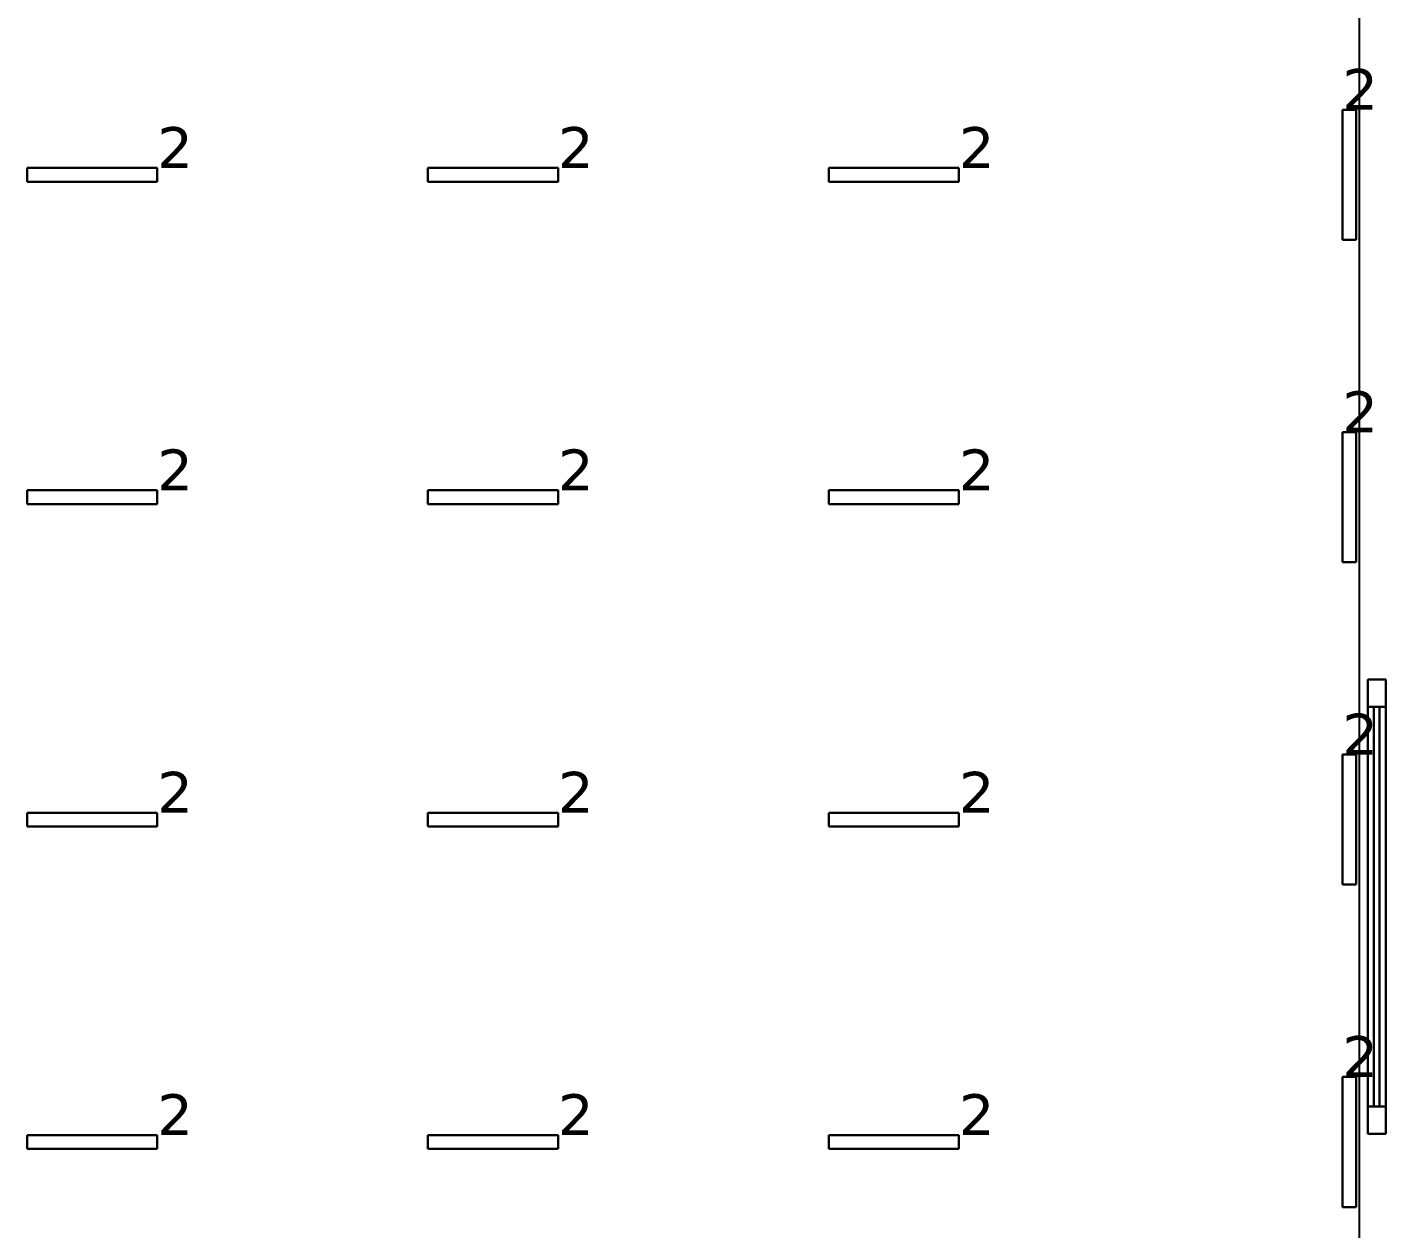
# Model space of a CAD drawing. Header units: inches. Extents: x 28 to 141, y 59 to 110.
# Drawn here: x 102.93 to 108.92, y 63.2 to 68.5 of the extents above; entities that cross this region are included whole.
import ezdxf

# ---------------------------------------------------------------- set-up
doc = ezdxf.new("R2010")
doc.units = ezdxf.units.IN
doc.header["$MEASUREMENT"] = 0
for name, color, linetype, true_color in [('DLX_BLD1_APERT', 7, 'Continuous', 0x969696), ('DLX_BLD1_CALC', 3, 'Continuous', 0x00ff00), ('DLX_BLD1_LUM', 7, 'Continuous', 0xffd400), ('DLX_BLD1_LUMKEY_IDX', 7, 'Continuous', 0x969696)]:
    doc.layers.add(name, color=color, linetype=linetype, true_color=true_color)
doc.styles.add('TableTextStyle', font='')
doc.styles.get('TableTextStyle').set_extended_font_data('VERDANA.TTF')

msp = doc.modelspace()

# ---------------------------------------------------------------- linework, layer by layer
at = {"layer": 'DLX_BLD1_APERT'}
for points in [[(108.841, 65.6215, 0), (108.841, 63.6215, 0)], [(108.921, 65.6215, 0), (108.841, 65.6215, 0)], [(108.841, 63.6215, 0), (108.841, 65.6215, 0)], [(108.841, 65.6215, 0), (108.921, 65.6215, 0)], [(108.841, 65.6215, 0), (108.841, 65.6215, 0)], [(108.841, 65.6215, 0), (108.921, 65.6215, 0)], [(108.921, 65.6215, 0), (108.841, 65.6215, 0)], [(108.841, 65.6215, 0), (108.841, 63.6215, 0)], [(108.841, 63.6215, 0), (108.841, 65.6215, 0)], [(108.841, 65.6215, 0), (108.841, 65.6215, 0)], [(108.921, 63.6215, 0), (108.921, 65.6215, 0)], [(108.921, 65.6215, 0), (108.921, 63.6215, 0)], [(108.921, 65.6215, 0), (108.921, 65.6215, 0)], [(108.921, 65.6215, 0), (108.921, 63.6215, 0)], [(108.921, 63.6215, 0), (108.921, 65.6215, 0)], [(108.921, 65.6215, 0), (108.921, 65.6215, 0)], [(108.841, 65.5015, 0), (108.841, 65.5015, 0)], [(108.841, 65.5015, 0), (108.841, 63.7415, 0)], [(108.841, 63.7415, 0), (108.841, 65.5015, 0)], [(108.841, 63.7415, 0), (108.841, 65.5015, 0)], [(108.841, 65.5015, 0), (108.8685, 65.5015, 0)], [(108.8685, 65.5015, 0), (108.841, 65.5015, 0)], [(108.841, 65.5015, 0), (108.841, 65.5015, 0)], [(108.841, 65.5015, 0), (108.8685, 65.5015, 0)], [(108.8685, 65.5015, 0), (108.841, 65.5015, 0)], [(108.841, 65.5015, 0), (108.841, 63.7415, 0)], [(108.8685, 65.5015, 0), (108.8685, 63.7415, 0)], [(108.8685, 65.5015, 0), (108.8685, 65.5015, 0)], [(108.8685, 63.7415, 0), (108.8685, 65.5015, 0)], [(108.8685, 63.7415, 0), (108.8685, 65.5015, 0)], [(108.8685, 65.5015, 0), (108.8935, 65.5015, 0)], [(108.8935, 65.5015, 0), (108.8685, 65.5015, 0)], [(108.8685, 65.5015, 0), (108.8685, 63.7415, 0)], [(108.8935, 65.5015, 0), (108.8685, 65.5015, 0)], [(108.8685, 65.5015, 0), (108.8685, 65.5015, 0)], [(108.8685, 65.5015, 0), (108.8935, 65.5015, 0)], [(108.8685, 65.5015, 0), (108.8685, 63.7415, 0)], [(108.8685, 63.7415, 0), (108.8685, 65.5015, 0)], [(108.8685, 65.5015, 0), (108.8685, 65.5015, 0)], [(108.8685, 65.5015, 0), (108.8685, 63.7415, 0)], [(108.8935, 65.5015, 0), (108.8685, 65.5015, 0)], [(108.8685, 63.7415, 0), (108.8685, 65.5015, 0)], [(108.8685, 65.5015, 0), (108.8935, 65.5015, 0)], [(108.8685, 65.5015, 0), (108.8685, 65.5015, 0)], [(108.8685, 65.5015, 0), (108.8935, 65.5015, 0)], [(108.8935, 65.5015, 0), (108.8685, 65.5015, 0)], [(108.8935, 63.7415, 0), (108.8935, 65.5015, 0)], [(108.8935, 65.5015, 0), (108.921, 65.5015, 0)], [(108.8935, 65.5015, 0), (108.8935, 63.7415, 0)], [(108.8935, 65.5015, 0), (108.8935, 63.7415, 0)], [(108.921, 65.5015, 0), (108.8935, 65.5015, 0)], [(108.8935, 63.7415, 0), (108.8935, 65.5015, 0)], [(108.8935, 65.5015, 0), (108.8935, 65.5015, 0)], [(108.8935, 65.5015, 0), (108.921, 65.5015, 0)], [(108.921, 65.5015, 0), (108.8935, 65.5015, 0)], [(108.8935, 65.5015, 0), (108.8935, 65.5015, 0)], [(108.8935, 63.7415, 0), (108.8935, 65.5015, 0)], [(108.8935, 65.5015, 0), (108.8935, 63.7415, 0)], [(108.8935, 63.7415, 0), (108.8935, 65.5015, 0)], [(108.8935, 65.5015, 0), (108.8935, 65.5015, 0)], [(108.8935, 65.5015, 0), (108.8935, 63.7415, 0)], [(108.8935, 65.5015, 0), (108.8935, 65.5015, 0)], [(108.921, 65.5015, 0), (108.921, 65.5015, 0)], [(108.921, 65.5015, 0), (108.921, 63.7415, 0)], [(108.921, 63.7415, 0), (108.921, 65.5015, 0)], [(108.921, 65.5015, 0), (108.921, 63.7415, 0)], [(108.921, 63.7415, 0), (108.921, 65.5015, 0)], [(108.921, 65.5015, 0), (108.921, 65.5015, 0)], [(108.841, 63.7415, 0), (108.841, 63.7415, 0)], [(108.8685, 63.7415, 0), (108.841, 63.7415, 0)], [(108.8685, 63.7415, 0), (108.841, 63.7415, 0)], [(108.841, 63.7415, 0), (108.841, 63.7415, 0)], [(108.841, 63.7415, 0), (108.8685, 63.7415, 0)], [(108.841, 63.7415, 0), (108.8685, 63.7415, 0)], [(108.8685, 63.7415, 0), (108.8685, 63.7415, 0)], [(108.8935, 63.7415, 0), (108.8685, 63.7415, 0)], [(108.8935, 63.7415, 0), (108.8685, 63.7415, 0)], [(108.8685, 63.7415, 0), (108.8685, 63.7415, 0)], [(108.8685, 63.7415, 0), (108.8935, 63.7415, 0)], [(108.8685, 63.7415, 0), (108.8935, 63.7415, 0)], [(108.8685, 63.7415, 0), (108.8685, 63.7415, 0)], [(108.8685, 63.7415, 0), (108.8935, 63.7415, 0)], [(108.8935, 63.7415, 0), (108.8685, 63.7415, 0)], [(108.8685, 63.7415, 0), (108.8685, 63.7415, 0)], [(108.8685, 63.7415, 0), (108.8935, 63.7415, 0)], [(108.8935, 63.7415, 0), (108.8685, 63.7415, 0)], [(108.921, 63.7415, 0), (108.8935, 63.7415, 0)], [(108.8935, 63.7415, 0), (108.8935, 63.7415, 0)], [(108.8935, 63.7415, 0), (108.921, 63.7415, 0)], [(108.921, 63.7415, 0), (108.8935, 63.7415, 0)], [(108.8935, 63.7415, 0), (108.8935, 63.7415, 0)], [(108.8935, 63.7415, 0), (108.921, 63.7415, 0)], [(108.8935, 63.7415, 0), (108.8935, 63.7415, 0)], [(108.8935, 63.7415, 0), (108.8935, 63.7415, 0)], [(108.921, 63.7415, 0), (108.921, 63.7415, 0)], [(108.921, 63.7415, 0), (108.921, 63.7415, 0)], [(108.841, 63.6215, 0), (108.921, 63.6215, 0)], [(108.841, 63.6215, 0), (108.841, 63.6215, 0)], [(108.841, 63.6215, 0), (108.921, 63.6215, 0)], [(108.921, 63.6215, 0), (108.841, 63.6215, 0)], [(108.921, 63.6215, 0), (108.841, 63.6215, 0)], [(108.841, 63.6215, 0), (108.841, 63.6215, 0)], [(108.921, 63.6215, 0), (108.921, 63.6215, 0)], [(108.921, 63.6215, 0), (108.921, 63.6215, 0)]]:
    msp.add_polyline3d(points, dxfattribs=at)
at = {"layer": 'DLX_BLD1_CALC'}
msp.add_polyline3d([(108.8054, 62.1517, 0), (108.8054, 69.2949, 0)], dxfattribs=at)
at = {"layer": 'DLX_BLD1_LUM'}
for points in [[(108.7295, 67.5581, 0), (108.7295, 68.1311, 0)], [(108.7295, 68.1311, 0), (108.7295, 68.1311, 0)], [(108.7295, 68.1311, 0), (108.7295, 67.5581, 0)], [(108.7295, 68.1311, 0), (108.7905, 68.1311, 0)], [(108.7905, 68.1311, 0), (108.7295, 68.1311, 0)], [(108.7295, 68.1311, 0), (108.7295, 68.1311, 0)], [(108.7905, 68.1311, 0), (108.7295, 68.1311, 0)], [(108.7295, 68.1311, 0), (108.7295, 67.5581, 0)], [(108.7295, 67.5581, 0), (108.7295, 68.1311, 0)], [(108.7295, 68.1311, 0), (108.7905, 68.1311, 0)], [(108.7905, 68.1311, 0), (108.7905, 68.1311, 0)], [(108.7905, 68.1311, 0), (108.7905, 67.5581, 0)], [(108.7905, 67.5581, 0), (108.7905, 68.1311, 0)], [(108.7905, 68.1311, 0), (108.7905, 68.1311, 0)], [(108.7905, 67.5581, 0), (108.7905, 68.1311, 0)], [(108.7905, 68.1311, 0), (108.7905, 67.5581, 0)], [(102.9347, 67.8141, 0), (102.9347, 67.8751, 0)], [(102.9347, 67.8751, 0), (102.9347, 67.8751, 0)], [(102.9347, 67.8751, 0), (102.9347, 67.8141, 0)], [(102.9347, 67.8751, 0), (103.5077, 67.8751, 0)], [(103.5077, 67.8751, 0), (102.9347, 67.8751, 0)], [(102.9347, 67.8751, 0), (102.9347, 67.8751, 0)], [(102.9347, 67.8751, 0), (102.9347, 67.8141, 0)], [(103.5077, 67.8751, 0), (102.9347, 67.8751, 0)], [(102.9347, 67.8141, 0), (102.9347, 67.8751, 0)], [(102.9347, 67.8751, 0), (103.5077, 67.8751, 0)], [(103.5077, 67.8751, 0), (103.5077, 67.8141, 0)], [(103.5077, 67.8141, 0), (103.5077, 67.8751, 0)], [(103.5077, 67.8751, 0), (103.5077, 67.8751, 0)], [(103.5077, 67.8751, 0), (103.5077, 67.8751, 0)], [(103.5077, 67.8141, 0), (103.5077, 67.8751, 0)], [(103.5077, 67.8751, 0), (103.5077, 67.8141, 0)], [(104.7006, 67.8141, 0), (104.7006, 67.8751, 0)], [(104.7006, 67.8751, 0), (104.7006, 67.8751, 0)], [(104.7006, 67.8751, 0), (104.7006, 67.8141, 0)], [(104.7006, 67.8751, 0), (105.2736, 67.8751, 0)], [(105.2736, 67.8751, 0), (104.7006, 67.8751, 0)], [(104.7006, 67.8751, 0), (104.7006, 67.8751, 0)], [(104.7006, 67.8751, 0), (104.7006, 67.8141, 0)], [(105.2736, 67.8751, 0), (104.7006, 67.8751, 0)], [(104.7006, 67.8141, 0), (104.7006, 67.8751, 0)], [(104.7006, 67.8751, 0), (105.2736, 67.8751, 0)], [(105.2736, 67.8751, 0), (105.2736, 67.8141, 0)], [(105.2736, 67.8141, 0), (105.2736, 67.8751, 0)], [(105.2736, 67.8751, 0), (105.2736, 67.8751, 0)], [(105.2736, 67.8751, 0), (105.2736, 67.8751, 0)], [(105.2736, 67.8141, 0), (105.2736, 67.8751, 0)], [(105.2736, 67.8751, 0), (105.2736, 67.8141, 0)], [(106.4665, 67.8141, 0), (106.4665, 67.8751, 0)], [(106.4665, 67.8751, 0), (106.4665, 67.8751, 0)], [(106.4665, 67.8751, 0), (106.4665, 67.8141, 0)], [(106.4665, 67.8751, 0), (107.0395, 67.8751, 0)], [(107.0395, 67.8751, 0), (106.4665, 67.8751, 0)], [(106.4665, 67.8751, 0), (106.4665, 67.8751, 0)], [(106.4665, 67.8751, 0), (106.4665, 67.8141, 0)], [(107.0395, 67.8751, 0), (106.4665, 67.8751, 0)], [(106.4665, 67.8141, 0), (106.4665, 67.8751, 0)], [(106.4665, 67.8751, 0), (107.0395, 67.8751, 0)], [(107.0395, 67.8751, 0), (107.0395, 67.8141, 0)], [(107.0395, 67.8141, 0), (107.0395, 67.8751, 0)], [(107.0395, 67.8751, 0), (107.0395, 67.8751, 0)], [(107.0395, 67.8751, 0), (107.0395, 67.8751, 0)], [(107.0395, 67.8141, 0), (107.0395, 67.8751, 0)], [(107.0395, 67.8751, 0), (107.0395, 67.8141, 0)], [(103.5077, 67.8141, 0), (102.9347, 67.8141, 0)], [(102.9347, 67.8141, 0), (102.9347, 67.8141, 0)], [(102.9347, 67.8141, 0), (103.5077, 67.8141, 0)], [(102.9347, 67.8141, 0), (102.9347, 67.8141, 0)], [(102.9347, 67.8141, 0), (103.5077, 67.8141, 0)], [(103.5077, 67.8141, 0), (102.9347, 67.8141, 0)], [(103.5077, 67.8141, 0), (103.5077, 67.8141, 0)], [(103.5077, 67.8141, 0), (103.5077, 67.8141, 0)], [(105.2736, 67.8141, 0), (104.7006, 67.8141, 0)], [(104.7006, 67.8141, 0), (104.7006, 67.8141, 0)], [(104.7006, 67.8141, 0), (105.2736, 67.8141, 0)], [(104.7006, 67.8141, 0), (104.7006, 67.8141, 0)], [(104.7006, 67.8141, 0), (105.2736, 67.8141, 0)], [(105.2736, 67.8141, 0), (104.7006, 67.8141, 0)], [(105.2736, 67.8141, 0), (105.2736, 67.8141, 0)], [(105.2736, 67.8141, 0), (105.2736, 67.8141, 0)], [(107.0395, 67.8141, 0), (106.4665, 67.8141, 0)], [(106.4665, 67.8141, 0), (106.4665, 67.8141, 0)], [(106.4665, 67.8141, 0), (107.0395, 67.8141, 0)], [(106.4665, 67.8141, 0), (106.4665, 67.8141, 0)], [(106.4665, 67.8141, 0), (107.0395, 67.8141, 0)], [(107.0395, 67.8141, 0), (106.4665, 67.8141, 0)], [(107.0395, 67.8141, 0), (107.0395, 67.8141, 0)], [(107.0395, 67.8141, 0), (107.0395, 67.8141, 0)], [(108.7905, 67.5581, 0), (108.7295, 67.5581, 0)], [(108.7295, 67.5581, 0), (108.7295, 67.5581, 0)], [(108.7295, 67.5581, 0), (108.7905, 67.5581, 0)], [(108.7295, 67.5581, 0), (108.7295, 67.5581, 0)], [(108.7295, 67.5581, 0), (108.7905, 67.5581, 0)], [(108.7905, 67.5581, 0), (108.7295, 67.5581, 0)], [(108.7905, 67.5581, 0), (108.7905, 67.5581, 0)], [(108.7905, 67.5581, 0), (108.7905, 67.5581, 0)], [(108.7295, 66.1382, 0), (108.7295, 66.7112, 0)], [(108.7295, 66.7112, 0), (108.7295, 66.7112, 0)], [(108.7295, 66.7112, 0), (108.7295, 66.1382, 0)], [(108.7295, 66.7112, 0), (108.7905, 66.7112, 0)], [(108.7905, 66.7112, 0), (108.7295, 66.7112, 0)], [(108.7295, 66.7112, 0), (108.7295, 66.7112, 0)], [(108.7905, 66.7112, 0), (108.7295, 66.7112, 0)], [(108.7295, 66.7112, 0), (108.7295, 66.1382, 0)], [(108.7295, 66.1382, 0), (108.7295, 66.7112, 0)], [(108.7295, 66.7112, 0), (108.7905, 66.7112, 0)], [(108.7905, 66.7112, 0), (108.7905, 66.7112, 0)], [(108.7905, 66.7112, 0), (108.7905, 66.1382, 0)], [(108.7905, 66.1382, 0), (108.7905, 66.7112, 0)], [(108.7905, 66.7112, 0), (108.7905, 66.7112, 0)], [(108.7905, 66.1382, 0), (108.7905, 66.7112, 0)], [(108.7905, 66.7112, 0), (108.7905, 66.1382, 0)], [(102.9347, 66.3942, 0), (102.9347, 66.4552, 0)], [(102.9347, 66.4552, 0), (102.9347, 66.4552, 0)], [(102.9347, 66.4552, 0), (102.9347, 66.3942, 0)], [(102.9347, 66.4552, 0), (103.5077, 66.4552, 0)], [(103.5077, 66.4552, 0), (102.9347, 66.4552, 0)], [(102.9347, 66.4552, 0), (102.9347, 66.4552, 0)], [(102.9347, 66.4552, 0), (102.9347, 66.3942, 0)], [(103.5077, 66.4552, 0), (102.9347, 66.4552, 0)], [(102.9347, 66.3942, 0), (102.9347, 66.4552, 0)], [(102.9347, 66.4552, 0), (103.5077, 66.4552, 0)], [(103.5077, 66.4552, 0), (103.5077, 66.3942, 0)], [(103.5077, 66.3942, 0), (103.5077, 66.4552, 0)], [(103.5077, 66.4552, 0), (103.5077, 66.4552, 0)], [(103.5077, 66.4552, 0), (103.5077, 66.4552, 0)], [(103.5077, 66.3942, 0), (103.5077, 66.4552, 0)], [(103.5077, 66.4552, 0), (103.5077, 66.3942, 0)], [(104.7006, 66.3942, 0), (104.7006, 66.4552, 0)], [(104.7006, 66.4552, 0), (104.7006, 66.4552, 0)], [(104.7006, 66.4552, 0), (104.7006, 66.3942, 0)], [(104.7006, 66.4552, 0), (105.2736, 66.4552, 0)], [(105.2736, 66.4552, 0), (104.7006, 66.4552, 0)], [(104.7006, 66.4552, 0), (104.7006, 66.4552, 0)], [(104.7006, 66.4552, 0), (104.7006, 66.3942, 0)], [(105.2736, 66.4552, 0), (104.7006, 66.4552, 0)], [(104.7006, 66.3942, 0), (104.7006, 66.4552, 0)], [(104.7006, 66.4552, 0), (105.2736, 66.4552, 0)], [(105.2736, 66.4552, 0), (105.2736, 66.3942, 0)], [(105.2736, 66.3942, 0), (105.2736, 66.4552, 0)], [(105.2736, 66.4552, 0), (105.2736, 66.4552, 0)], [(105.2736, 66.4552, 0), (105.2736, 66.4552, 0)], [(105.2736, 66.3942, 0), (105.2736, 66.4552, 0)], [(105.2736, 66.4552, 0), (105.2736, 66.3942, 0)], [(106.4665, 66.3942, 0), (106.4665, 66.4552, 0)], [(106.4665, 66.4552, 0), (106.4665, 66.4552, 0)], [(106.4665, 66.4552, 0), (106.4665, 66.3942, 0)], [(106.4665, 66.4552, 0), (107.0395, 66.4552, 0)], [(107.0395, 66.4552, 0), (106.4665, 66.4552, 0)], [(106.4665, 66.4552, 0), (106.4665, 66.4552, 0)], [(106.4665, 66.4552, 0), (106.4665, 66.3942, 0)], [(107.0395, 66.4552, 0), (106.4665, 66.4552, 0)], [(106.4665, 66.3942, 0), (106.4665, 66.4552, 0)], [(106.4665, 66.4552, 0), (107.0395, 66.4552, 0)], [(107.0395, 66.4552, 0), (107.0395, 66.3942, 0)], [(107.0395, 66.3942, 0), (107.0395, 66.4552, 0)], [(107.0395, 66.4552, 0), (107.0395, 66.4552, 0)], [(107.0395, 66.4552, 0), (107.0395, 66.4552, 0)], [(107.0395, 66.3942, 0), (107.0395, 66.4552, 0)], [(107.0395, 66.4552, 0), (107.0395, 66.3942, 0)], [(103.5077, 66.3942, 0), (102.9347, 66.3942, 0)], [(102.9347, 66.3942, 0), (102.9347, 66.3942, 0)], [(102.9347, 66.3942, 0), (103.5077, 66.3942, 0)], [(102.9347, 66.3942, 0), (102.9347, 66.3942, 0)], [(102.9347, 66.3942, 0), (103.5077, 66.3942, 0)], [(103.5077, 66.3942, 0), (102.9347, 66.3942, 0)], [(103.5077, 66.3942, 0), (103.5077, 66.3942, 0)], [(103.5077, 66.3942, 0), (103.5077, 66.3942, 0)], [(105.2736, 66.3942, 0), (104.7006, 66.3942, 0)], [(104.7006, 66.3942, 0), (104.7006, 66.3942, 0)], [(104.7006, 66.3942, 0), (105.2736, 66.3942, 0)], [(104.7006, 66.3942, 0), (104.7006, 66.3942, 0)], [(104.7006, 66.3942, 0), (105.2736, 66.3942, 0)], [(105.2736, 66.3942, 0), (104.7006, 66.3942, 0)], [(105.2736, 66.3942, 0), (105.2736, 66.3942, 0)], [(105.2736, 66.3942, 0), (105.2736, 66.3942, 0)], [(107.0395, 66.3942, 0), (106.4665, 66.3942, 0)], [(106.4665, 66.3942, 0), (106.4665, 66.3942, 0)], [(106.4665, 66.3942, 0), (107.0395, 66.3942, 0)], [(106.4665, 66.3942, 0), (106.4665, 66.3942, 0)], [(106.4665, 66.3942, 0), (107.0395, 66.3942, 0)], [(107.0395, 66.3942, 0), (106.4665, 66.3942, 0)], [(107.0395, 66.3942, 0), (107.0395, 66.3942, 0)], [(107.0395, 66.3942, 0), (107.0395, 66.3942, 0)], [(108.7905, 66.1382, 0), (108.7295, 66.1382, 0)], [(108.7295, 66.1382, 0), (108.7295, 66.1382, 0)], [(108.7295, 66.1382, 0), (108.7905, 66.1382, 0)], [(108.7295, 66.1382, 0), (108.7295, 66.1382, 0)], [(108.7295, 66.1382, 0), (108.7905, 66.1382, 0)], [(108.7905, 66.1382, 0), (108.7295, 66.1382, 0)], [(108.7905, 66.1382, 0), (108.7905, 66.1382, 0)], [(108.7905, 66.1382, 0), (108.7905, 66.1382, 0)], [(108.7295, 64.7184, 0), (108.7295, 65.2914, 0)], [(108.7295, 65.2914, 0), (108.7295, 65.2914, 0)], [(108.7295, 65.2914, 0), (108.7295, 64.7184, 0)], [(108.7295, 65.2914, 0), (108.7905, 65.2914, 0)], [(108.7905, 65.2914, 0), (108.7295, 65.2914, 0)], [(108.7295, 65.2914, 0), (108.7295, 65.2914, 0)], [(108.7905, 65.2914, 0), (108.7295, 65.2914, 0)], [(108.7295, 65.2914, 0), (108.7295, 64.7184, 0)], [(108.7295, 64.7184, 0), (108.7295, 65.2914, 0)], [(108.7295, 65.2914, 0), (108.7905, 65.2914, 0)], [(108.7905, 65.2914, 0), (108.7905, 65.2914, 0)], [(108.7905, 65.2914, 0), (108.7905, 64.7184, 0)], [(108.7905, 64.7184, 0), (108.7905, 65.2914, 0)], [(108.7905, 65.2914, 0), (108.7905, 65.2914, 0)], [(108.7905, 64.7184, 0), (108.7905, 65.2914, 0)], [(108.7905, 65.2914, 0), (108.7905, 64.7184, 0)], [(102.9347, 64.9743, 0), (102.9347, 65.0354, 0)], [(102.9347, 65.0354, 0), (102.9347, 65.0354, 0)], [(102.9347, 65.0354, 0), (102.9347, 64.9743, 0)], [(102.9347, 65.0354, 0), (103.5077, 65.0354, 0)], [(103.5077, 65.0354, 0), (102.9347, 65.0354, 0)], [(102.9347, 65.0354, 0), (102.9347, 65.0354, 0)], [(102.9347, 65.0354, 0), (102.9347, 64.9743, 0)], [(103.5077, 65.0354, 0), (102.9347, 65.0354, 0)], [(102.9347, 64.9743, 0), (102.9347, 65.0354, 0)], [(102.9347, 65.0354, 0), (103.5077, 65.0354, 0)], [(103.5077, 65.0354, 0), (103.5077, 64.9743, 0)], [(103.5077, 64.9743, 0), (103.5077, 65.0354, 0)], [(103.5077, 65.0354, 0), (103.5077, 65.0354, 0)], [(103.5077, 65.0354, 0), (103.5077, 65.0354, 0)], [(103.5077, 64.9743, 0), (103.5077, 65.0354, 0)], [(103.5077, 65.0354, 0), (103.5077, 64.9743, 0)], [(104.7006, 64.9743, 0), (104.7006, 65.0354, 0)], [(104.7006, 65.0354, 0), (104.7006, 65.0354, 0)], [(104.7006, 65.0354, 0), (104.7006, 64.9743, 0)], [(104.7006, 65.0354, 0), (105.2736, 65.0354, 0)], [(105.2736, 65.0354, 0), (104.7006, 65.0354, 0)], [(104.7006, 65.0354, 0), (104.7006, 65.0354, 0)], [(104.7006, 65.0354, 0), (104.7006, 64.9743, 0)], [(105.2736, 65.0354, 0), (104.7006, 65.0354, 0)], [(104.7006, 64.9743, 0), (104.7006, 65.0354, 0)], [(104.7006, 65.0354, 0), (105.2736, 65.0354, 0)], [(105.2736, 65.0354, 0), (105.2736, 64.9743, 0)], [(105.2736, 64.9743, 0), (105.2736, 65.0354, 0)], [(105.2736, 65.0354, 0), (105.2736, 65.0354, 0)], [(105.2736, 65.0354, 0), (105.2736, 65.0354, 0)], [(105.2736, 64.9743, 0), (105.2736, 65.0354, 0)], [(105.2736, 65.0354, 0), (105.2736, 64.9743, 0)], [(106.4665, 64.9743, 0), (106.4665, 65.0354, 0)], [(106.4665, 65.0354, 0), (106.4665, 65.0354, 0)], [(106.4665, 65.0354, 0), (106.4665, 64.9743, 0)], [(106.4665, 65.0354, 0), (107.0395, 65.0354, 0)], [(107.0395, 65.0354, 0), (106.4665, 65.0354, 0)], [(106.4665, 65.0354, 0), (106.4665, 65.0354, 0)], [(106.4665, 65.0354, 0), (106.4665, 64.9743, 0)], [(107.0395, 65.0354, 0), (106.4665, 65.0354, 0)], [(106.4665, 64.9743, 0), (106.4665, 65.0354, 0)], [(106.4665, 65.0354, 0), (107.0395, 65.0354, 0)], [(107.0395, 65.0354, 0), (107.0395, 64.9743, 0)], [(107.0395, 64.9743, 0), (107.0395, 65.0354, 0)], [(107.0395, 65.0354, 0), (107.0395, 65.0354, 0)], [(107.0395, 65.0354, 0), (107.0395, 65.0354, 0)], [(107.0395, 64.9743, 0), (107.0395, 65.0354, 0)], [(107.0395, 65.0354, 0), (107.0395, 64.9743, 0)], [(103.5077, 64.9743, 0), (102.9347, 64.9743, 0)], [(102.9347, 64.9743, 0), (102.9347, 64.9743, 0)], [(102.9347, 64.9743, 0), (103.5077, 64.9743, 0)], [(102.9347, 64.9743, 0), (102.9347, 64.9743, 0)], [(102.9347, 64.9743, 0), (103.5077, 64.9743, 0)], [(103.5077, 64.9743, 0), (102.9347, 64.9743, 0)], [(103.5077, 64.9743, 0), (103.5077, 64.9743, 0)], [(103.5077, 64.9743, 0), (103.5077, 64.9743, 0)], [(105.2736, 64.9743, 0), (104.7006, 64.9743, 0)], [(104.7006, 64.9743, 0), (104.7006, 64.9743, 0)], [(104.7006, 64.9743, 0), (105.2736, 64.9743, 0)], [(104.7006, 64.9743, 0), (104.7006, 64.9743, 0)], [(104.7006, 64.9743, 0), (105.2736, 64.9743, 0)], [(105.2736, 64.9743, 0), (104.7006, 64.9743, 0)], [(105.2736, 64.9743, 0), (105.2736, 64.9743, 0)], [(105.2736, 64.9743, 0), (105.2736, 64.9743, 0)], [(107.0395, 64.9743, 0), (106.4665, 64.9743, 0)], [(106.4665, 64.9743, 0), (106.4665, 64.9743, 0)], [(106.4665, 64.9743, 0), (107.0395, 64.9743, 0)], [(106.4665, 64.9743, 0), (106.4665, 64.9743, 0)], [(106.4665, 64.9743, 0), (107.0395, 64.9743, 0)], [(107.0395, 64.9743, 0), (106.4665, 64.9743, 0)], [(107.0395, 64.9743, 0), (107.0395, 64.9743, 0)], [(107.0395, 64.9743, 0), (107.0395, 64.9743, 0)], [(108.7905, 64.7184, 0), (108.7295, 64.7184, 0)], [(108.7295, 64.7184, 0), (108.7295, 64.7184, 0)], [(108.7295, 64.7184, 0), (108.7905, 64.7184, 0)], [(108.7295, 64.7184, 0), (108.7295, 64.7184, 0)], [(108.7295, 64.7184, 0), (108.7905, 64.7184, 0)], [(108.7905, 64.7184, 0), (108.7295, 64.7184, 0)], [(108.7905, 64.7184, 0), (108.7905, 64.7184, 0)], [(108.7905, 64.7184, 0), (108.7905, 64.7184, 0)], [(108.7295, 63.2985, 0), (108.7295, 63.8715, 0)], [(108.7295, 63.8715, 0), (108.7295, 63.8715, 0)], [(108.7295, 63.8715, 0), (108.7295, 63.2985, 0)], [(108.7295, 63.8715, 0), (108.7905, 63.8715, 0)], [(108.7905, 63.8715, 0), (108.7295, 63.8715, 0)], [(108.7295, 63.8715, 0), (108.7295, 63.8715, 0)], [(108.7905, 63.8715, 0), (108.7295, 63.8715, 0)], [(108.7295, 63.8715, 0), (108.7295, 63.2985, 0)], [(108.7295, 63.2985, 0), (108.7295, 63.8715, 0)], [(108.7295, 63.8715, 0), (108.7905, 63.8715, 0)], [(108.7905, 63.8715, 0), (108.7905, 63.8715, 0)], [(108.7905, 63.8715, 0), (108.7905, 63.2985, 0)], [(108.7905, 63.2985, 0), (108.7905, 63.8715, 0)], [(108.7905, 63.8715, 0), (108.7905, 63.8715, 0)], [(108.7905, 63.2985, 0), (108.7905, 63.8715, 0)], [(108.7905, 63.8715, 0), (108.7905, 63.2985, 0)], [(102.9347, 63.5545, 0), (102.9347, 63.6155, 0)], [(102.9347, 63.6155, 0), (102.9347, 63.6155, 0)], [(102.9347, 63.6155, 0), (102.9347, 63.5545, 0)], [(102.9347, 63.6155, 0), (103.5077, 63.6155, 0)], [(103.5077, 63.6155, 0), (102.9347, 63.6155, 0)], [(102.9347, 63.6155, 0), (102.9347, 63.6155, 0)], [(102.9347, 63.6155, 0), (102.9347, 63.5545, 0)], [(103.5077, 63.6155, 0), (102.9347, 63.6155, 0)], [(102.9347, 63.5545, 0), (102.9347, 63.6155, 0)], [(102.9347, 63.6155, 0), (103.5077, 63.6155, 0)], [(103.5077, 63.6155, 0), (103.5077, 63.5545, 0)], [(103.5077, 63.5545, 0), (103.5077, 63.6155, 0)], [(103.5077, 63.6155, 0), (103.5077, 63.6155, 0)], [(103.5077, 63.6155, 0), (103.5077, 63.6155, 0)], [(103.5077, 63.5545, 0), (103.5077, 63.6155, 0)], [(103.5077, 63.6155, 0), (103.5077, 63.5545, 0)], [(104.7006, 63.5545, 0), (104.7006, 63.6155, 0)], [(104.7006, 63.6155, 0), (104.7006, 63.6155, 0)], [(104.7006, 63.6155, 0), (104.7006, 63.5545, 0)], [(104.7006, 63.6155, 0), (105.2736, 63.6155, 0)], [(105.2736, 63.6155, 0), (104.7006, 63.6155, 0)], [(104.7006, 63.6155, 0), (104.7006, 63.6155, 0)], [(104.7006, 63.6155, 0), (104.7006, 63.5545, 0)], [(105.2736, 63.6155, 0), (104.7006, 63.6155, 0)], [(104.7006, 63.5545, 0), (104.7006, 63.6155, 0)], [(104.7006, 63.6155, 0), (105.2736, 63.6155, 0)], [(105.2736, 63.6155, 0), (105.2736, 63.5545, 0)], [(105.2736, 63.5545, 0), (105.2736, 63.6155, 0)], [(105.2736, 63.6155, 0), (105.2736, 63.6155, 0)], [(105.2736, 63.6155, 0), (105.2736, 63.6155, 0)], [(105.2736, 63.5545, 0), (105.2736, 63.6155, 0)], [(105.2736, 63.6155, 0), (105.2736, 63.5545, 0)], [(106.4665, 63.5545, 0), (106.4665, 63.6155, 0)], [(106.4665, 63.6155, 0), (106.4665, 63.6155, 0)], [(106.4665, 63.6155, 0), (106.4665, 63.5545, 0)], [(106.4665, 63.6155, 0), (107.0395, 63.6155, 0)], [(107.0395, 63.6155, 0), (106.4665, 63.6155, 0)], [(106.4665, 63.6155, 0), (106.4665, 63.6155, 0)], [(106.4665, 63.6155, 0), (106.4665, 63.5545, 0)], [(107.0395, 63.6155, 0), (106.4665, 63.6155, 0)], [(106.4665, 63.5545, 0), (106.4665, 63.6155, 0)], [(106.4665, 63.6155, 0), (107.0395, 63.6155, 0)], [(107.0395, 63.6155, 0), (107.0395, 63.5545, 0)], [(107.0395, 63.5545, 0), (107.0395, 63.6155, 0)], [(107.0395, 63.6155, 0), (107.0395, 63.6155, 0)], [(107.0395, 63.6155, 0), (107.0395, 63.6155, 0)], [(107.0395, 63.5545, 0), (107.0395, 63.6155, 0)], [(107.0395, 63.6155, 0), (107.0395, 63.5545, 0)], [(103.5077, 63.5545, 0), (102.9347, 63.5545, 0)], [(102.9347, 63.5545, 0), (102.9347, 63.5545, 0)], [(102.9347, 63.5545, 0), (103.5077, 63.5545, 0)], [(102.9347, 63.5545, 0), (102.9347, 63.5545, 0)], [(102.9347, 63.5545, 0), (103.5077, 63.5545, 0)], [(103.5077, 63.5545, 0), (102.9347, 63.5545, 0)], [(103.5077, 63.5545, 0), (103.5077, 63.5545, 0)], [(103.5077, 63.5545, 0), (103.5077, 63.5545, 0)], [(105.2736, 63.5545, 0), (104.7006, 63.5545, 0)], [(104.7006, 63.5545, 0), (104.7006, 63.5545, 0)], [(104.7006, 63.5545, 0), (105.2736, 63.5545, 0)], [(104.7006, 63.5545, 0), (104.7006, 63.5545, 0)], [(104.7006, 63.5545, 0), (105.2736, 63.5545, 0)], [(105.2736, 63.5545, 0), (104.7006, 63.5545, 0)], [(105.2736, 63.5545, 0), (105.2736, 63.5545, 0)], [(105.2736, 63.5545, 0), (105.2736, 63.5545, 0)], [(107.0395, 63.5545, 0), (106.4665, 63.5545, 0)], [(106.4665, 63.5545, 0), (106.4665, 63.5545, 0)], [(106.4665, 63.5545, 0), (107.0395, 63.5545, 0)], [(106.4665, 63.5545, 0), (106.4665, 63.5545, 0)], [(106.4665, 63.5545, 0), (107.0395, 63.5545, 0)], [(107.0395, 63.5545, 0), (106.4665, 63.5545, 0)], [(107.0395, 63.5545, 0), (107.0395, 63.5545, 0)], [(107.0395, 63.5545, 0), (107.0395, 63.5545, 0)], [(108.7905, 63.2985, 0), (108.7295, 63.2985, 0)], [(108.7295, 63.2985, 0), (108.7295, 63.2985, 0)], [(108.7295, 63.2985, 0), (108.7905, 63.2985, 0)], [(108.7295, 63.2985, 0), (108.7295, 63.2985, 0)], [(108.7295, 63.2985, 0), (108.7905, 63.2985, 0)], [(108.7905, 63.2985, 0), (108.7295, 63.2985, 0)], [(108.7905, 63.2985, 0), (108.7905, 63.2985, 0)], [(108.7905, 63.2985, 0), (108.7905, 63.2985, 0)]]:
    msp.add_polyline3d(points, dxfattribs=at)

# ---------------------------------------------------------------- texts
at = {"layer": 'DLX_BLD1_LUMKEY_IDX', "style": 'TableTextStyle'}
for p in [(108.7295, 68.1311), (103.5077, 67.8751), (105.2736, 67.8751), (107.0395, 67.8751), (108.7295, 66.7112), (103.5077, 66.4552), (105.2736, 66.4552), (107.0395, 66.4552), (108.7295, 65.2914), (103.5077, 65.0354), (105.2736, 65.0354), (107.0395, 65.0354), (108.7295, 63.8715), (103.5077, 63.6155), (105.2736, 63.6155), (107.0395, 63.6155)]:
    msp.add_text('2', height=0.18, dxfattribs=at).set_placement(p)

doc.saveas('drawing.dxf')
